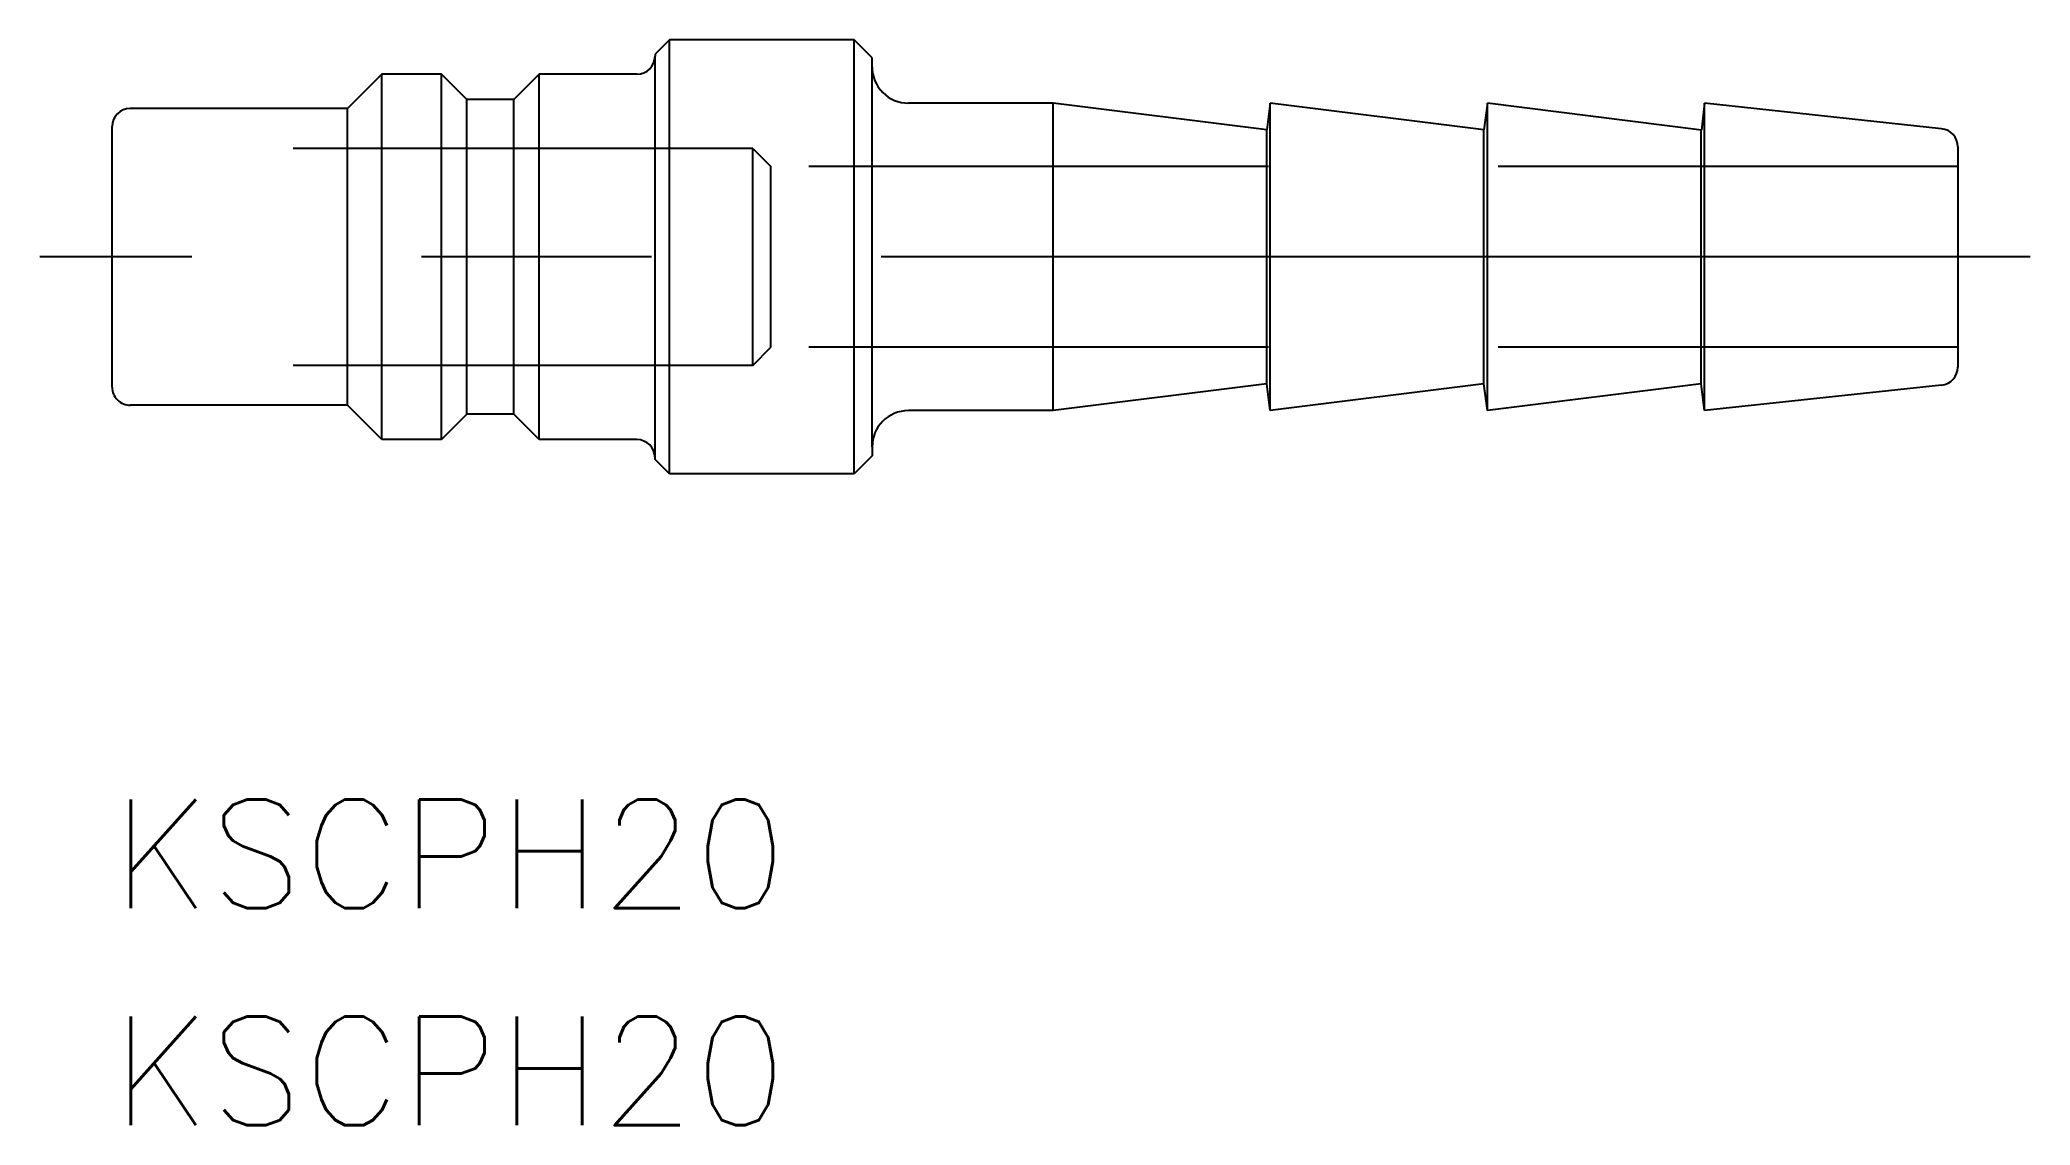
# Model space of a CAD drawing. Extents: x -2 to 53, y -24 to 6.
import ezdxf

# ---------------------------------------------------------------- set-up
doc = ezdxf.new("R2010")
doc.units = 0
doc.linetypes.add('CENTER', pattern=[50.8, 31.75, -6.35, 6.35, -6.35])
doc.linetypes.add('DASHED', pattern=[19.05, 12.7, -6.35])
doc.layers.get('0').update_dxf_attribs({"linetype": 'CONTINUOUS'})
doc.layers.add('CENTER', color=1, linetype='CONTINUOUS')
doc.styles.get("Standard").update_dxf_attribs({"font": 'txt.shx', "height": 3, "bigfont": 'bigfont.shx'})

msp = doc.modelspace()

# ---------------------------------------------------------------- linework, layer by layer
at = {"color": 7, "linetype": 'CONTINUOUS'}
for p, q in [((15.4, 6), (15, 5.6)), ((15, 5.6), (15, 5.55)), ((15, -5.55), (15, 5.55)), ((15.4, -6), (15.4, 6)), ((20.5, 6), (15.4, 6)), ((20.5, -6), (20.5, 6)), ((21, 5.5), (20.5, 6)), ((21, 5.25), (21, 5.5)), ((7.45, 5.05), (6.5, 4.1)), ((7.45, -5.05), (7.45, 5.05)), ((9.1, 5.05), (7.45, 5.05)), ((9.1, -5.05), (9.1, 5.05)), ((9.8, 4.35), (9.1, 5.05)), ((11.8, 5.05), (11.1, 4.35)), ((11.8, -5.05), (11.8, 5.05)), ((14.5, 5.05), (11.8, 5.05)), ((21, -5.25), (21, 5.25)), ((6.5, 4.1), (0.5, 4.1)), ((6.5, -4.1), (6.5, 4.1)), ((9.8, -4.35), (9.8, 4.35)), ((11.1, 4.35), (9.8, 4.35)), ((11.1, -4.35), (11.1, 4.35)), ((26, 4.25), (22, 4.25)), ((26, -4.25), (26, 4.25)), ((31.907155, 3.507244), (26, 4.25)), ((32, 4.25), (31.907155, 3.507244)), ((32, -4.25), (32, 4.25)), ((37.906615, 3.511742), (32, 4.25)), ((38, 4.25), (37.906615, 3.511742)), ((38, -4.25), (38, 4.25)), ((43.919579, 3.505682), (38, 4.25)), ((44, 4.25), (43.919579, 3.505682)), ((44, -4.25), (44, 4.25)), ((50.55371, 3.541897), (44, 4.25)), ((0, -3.6), (0, 3.6)), ((31.906615, -3.507312), (31.906615, 3.507312)), ((37.906615, -3.507312), (37.906615, 3.511742)), ((43.906615, -3.507312), (43.906615, 3.507312)), ((51, 3.04479), (51, -3.04479)), ((31.906615, -3.507312), (26, -4.25)), ((32, -4.25), (31.906615, -3.507312)), ((37.906615, -3.507312), (32, -4.25)), ((38, -4.25), (37.906615, -3.507312)), ((43.906615, -3.507312), (38, -4.25)), ((44, -4.25), (43.906615, -3.507312)), ((50.55371, -3.541897), (44, -4.25)), ((6.5, -4.1), (0.5, -4.1)), ((7.45, -5.05), (6.5, -4.1)), ((9.8, -4.35), (9.1, -5.05)), ((11.1, -4.35), (9.8, -4.35)), ((11.8, -5.05), (11.1, -4.35)), ((26, -4.25), (22, -4.25)), ((9.1, -5.05), (7.45, -5.05)), ((14.5, -5.05), (11.8, -5.05)), ((21, -5.5), (20.5, -6)), ((21, -5.25), (21, -5.5)), ((15, -5.6), (15, -5.55)), ((15.4, -6), (15, -5.6)), ((20.5, -6), (15.4, -6))]:
    msp.add_line(p, q, dxfattribs=at)
at = {"color": 3, "linetype": 'DASHED'}
for p, q in [((17.7, 3), (0, 3)), ((17.7, -3), (17.7, 3)), ((17.7, 3), (18.2, 2.5)), ((51, 2.5), (18.2, 2.5)), ((18.2, -2.5), (18.2, 2.5)), ((17.7, -3), (18.2, -2.5)), ((51, -2.5), (18.2, -2.5)), ((17.7, -3), (0, -3))]:
    msp.add_line(p, q, dxfattribs=at)
at = {"color": 7, "linetype": 'CONTINUOUS'}
for centre, radius, start, end in [((14.5, 5.55), 0.5, 270.000001, 0), ((22, 5.25), 1, 179.999998, 270.000001), ((0.5, 3.6), 0.5, 89.999999, 179.999998), ((50.5, 3.04479), 0.5, 0, 83.833332), ((50.5, -3.04479), 0.5, 276.166668, 0), ((0.5, -3.6), 0.5, 179.999998, 270.000001), ((22, -5.25), 1, 89.999999, 179.999998), ((14.5, -5.55), 0.5, 0, 89.999999)]:
    msp.add_arc(centre, radius, start, end, dxfattribs=at)
at = {"layer": 'CENTER', "color": 1, "linetype": 'CENTER'}
msp.add_line((53, 0), (-2, 0), dxfattribs=at)

# ---------------------------------------------------------------- texts
at = {"color": 7, "linetype": 'CONTINUOUS'}
for p in [(0, -18), (0, -24)]:
    msp.add_text('KSCPH20', height=3, dxfattribs=at).set_placement(p)

doc.saveas('drawing.dxf')
